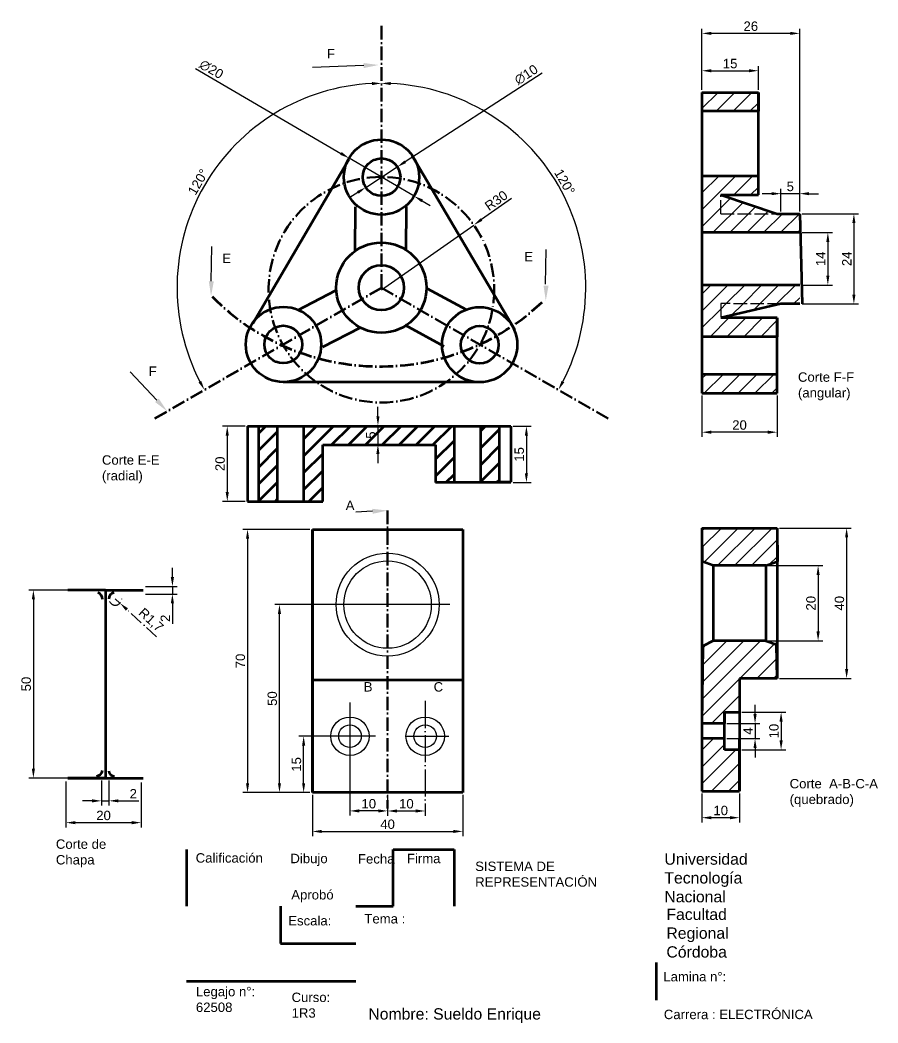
# Model space of a CAD drawing. Header units: millimetres. Extents: x 1128 to 1498, y 580 to 850.
# Drawn here: x 1269.6 to 1497.7, y 580.3 to 847 of the extents above; entities that cross this region are included whole.
import ezdxf

# ---------------------------------------------------------------- set-up
doc = ezdxf.new("R2010")
doc.units = ezdxf.units.MM
doc.header["$LTSCALE"] = 0.3
for name, pattern in [('ACAD_ISO02W100', [15, 12, -3]), ('ACAD_ISO04W100', [30, 24, -3, 0, -3]), ('ACAD_ISO10W100', [18, 12, -3, 0, -3])]:
    doc.linetypes.add(name, pattern=pattern)
doc.layers.get('Defpoints').update_dxf_attribs({"linetype": 'ACAD_ISO10W100'})
for name, color, linetype, lineweight, plot in [('cotas', 7, 'Continuous', 30, False), ('linea de raya larga y punto', 7, 'ACAD_ISO04W100', 30, False), ('linea discontinua', 7, 'ACAD_ISO02W100', 30, False), ('linea fina continua', 7, 'Continuous', 30, False), ('linea gruesa continua', 7, 'Continuous', 80, False), ('Nombres', 7, 'ACAD_ISO02W100', 30, False)]:
    doc.layers.add(name, color=color, linetype=linetype, lineweight=lineweight, plot=plot)
doc.layers.add('rayado', color=7, linetype='ACAD_ISO10W100', plot=False)
doc.styles.get("Standard").update_dxf_attribs({"font": 'arial.ttf'})
doc.dimstyles.new('ISO-25', dxfattribs={"dimtxt": 2.5, "dimasz": 2.5, "dimexe": 1.25, "dimexo": 0.625, "dimtad": 1, "dimtxsty": 'Standard', "dimcen": 2.5, "dimadec": 0, "dimazin": 0, "dimtfac": 1, "dimtmove": 0, "dimatfit": 3, "dimfxl": 1, "dimarcsym": 0})
pattern_1 = [(45, (1102.7096, 569.5876), (-2.245064, 2.245064), [])]

# ---------------------------------------------------------------- blocks, each defined once
blk = doc.blocks.new('*D151')
at = {"layer": 'cotas', "color": 0, "linetype": 'ByBlock', "lineweight": -2}
for p, q in [((1291.7, 695.43), (1271.9, 695.43)), ((1273.15, 692.93), (1273.15, 647.93)), ((1291.7, 645.43), (1271.9, 645.43))]:
    blk.add_line(p, q, dxfattribs=at)
at = {"layer": 'cotas', "color": 0, "linetype": 'ByBlock', "lineweight": 80}
for points in [[(1272.74, 692.93), (1273.57, 692.93), (1273.15, 695.43)], [(1272.74, 647.93), (1273.57, 647.93), (1273.15, 645.43)]]:
    blk.add_solid(points, dxfattribs=at)
at = {"layer": 'Defpoints', "color": 0, "linetype": 'ByBlock', "lineweight": 80}
for p in [(1292.33, 695.43), (1273.15, 645.43), (1292.33, 645.43)]:
    blk.add_point(p, dxfattribs=at)
at = {"layer": 'cotas', "color": 0, "linetype": 'ByBlock', "lineweight": 30, "insert": (1271.25, 670.43), "char_height": 2.5, "attachment_point": 5, "rotation": 90}
blk.add_mtext('50', dxfattribs=at)
blk = doc.blocks.new('*D132')
at = {"layer": 'cotas', "color": 0, "linetype": 'Continuous', "lineweight": -2}
for p, q in [((1281.82, 644.54), (1281.82, 632.32)), ((1301.81, 644.29), (1301.81, 632.32)), ((1284.32, 633.57), (1299.31, 633.57))]:
    blk.add_line(p, q, dxfattribs=at)
at = {"layer": 'cotas', "color": 0, "linetype": 'Continuous', "lineweight": 80}
for points in [[(1284.32, 633.99), (1284.32, 633.15), (1281.82, 633.57)], [(1299.31, 633.99), (1299.31, 633.15), (1301.81, 633.57)]]:
    blk.add_solid(points, dxfattribs=at)
at = {"layer": 'Defpoints', "color": 0, "linetype": 'Continuous', "lineweight": 80}
for p in [(1281.82, 645.16), (1301.81, 644.92), (1301.81, 633.57)]:
    blk.add_point(p, dxfattribs=at)
at = {"layer": 'cotas', "color": 0, "linetype": 'Continuous', "lineweight": 30, "insert": (1291.81, 635.47), "char_height": 2.5, "attachment_point": 5}
blk.add_mtext('20', dxfattribs=at)
blk = doc.blocks.new('*D133')
at = {"layer": 'cotas', "color": 0, "linetype": 'Continuous', "lineweight": -2}
for p, q in [((1310.11, 698.87), (1310.11, 701.37)), ((1303, 696.37), (1311.36, 696.37)), ((1310.11, 696.37), (1310.11, 694.37)), ((1303, 694.37), (1311.36, 694.37)), ((1310.11, 691.87), (1310.11, 686.47))]:
    blk.add_line(p, q, dxfattribs=at)
at = {"layer": 'cotas', "color": 0, "linetype": 'Continuous', "lineweight": 80}
for points in [[(1309.69, 698.87), (1310.53, 698.87), (1310.11, 696.37)], [(1309.69, 691.87), (1310.53, 691.87), (1310.11, 694.37)]]:
    blk.add_solid(points, dxfattribs=at)
at = {"layer": 'Defpoints', "color": 0, "linetype": 'Continuous', "lineweight": 80}
for p in [(1302.37, 696.37), (1302.37, 694.37), (1310.11, 694.37)]:
    blk.add_point(p, dxfattribs=at)
at = {"layer": 'cotas', "color": 0, "linetype": 'Continuous', "lineweight": 30, "insert": (1308.23, 687.92), "char_height": 2.5, "attachment_point": 5, "rotation": 90}
blk.add_mtext('2', dxfattribs=at)
blk = doc.blocks.new('*D134')
at = {"layer": 'cotas', "color": 0, "linetype": 'Continuous', "lineweight": -2}
for p, q in [((1291.25, 644.78), (1291.25, 638.12)), ((1293.25, 644.78), (1293.25, 638.12)), ((1288.75, 639.37), (1286.25, 639.37)), ((1291.25, 639.37), (1293.25, 639.37)), ((1295.75, 639.37), (1301.15, 639.37))]:
    blk.add_line(p, q, dxfattribs=at)
at = {"layer": 'cotas', "color": 0, "linetype": 'Continuous', "lineweight": 80}
for points in [[(1288.75, 639.78), (1288.75, 638.95), (1291.25, 639.37)], [(1295.75, 639.78), (1295.75, 638.95), (1293.25, 639.37)]]:
    blk.add_solid(points, dxfattribs=at)
at = {"layer": 'Defpoints', "color": 0, "linetype": 'Continuous', "lineweight": 80}
for p in [(1291.25, 645.4), (1293.25, 645.4), (1293.25, 639.37)]:
    blk.add_point(p, dxfattribs=at)
at = {"layer": 'cotas', "color": 0, "linetype": 'Continuous', "lineweight": 30, "insert": (1299.7, 641.25), "char_height": 2.5, "attachment_point": 5}
blk.add_mtext('2', dxfattribs=at)
blk = doc.blocks.new('*D152')
at = {"layer": 'cotas', "color": 0, "linetype": 'Continuous', "lineweight": -2}
blk.add_arc((1365.67, 775.82), 54.34, 332.6361, 87.3639, dxfattribs=at)
at = {"layer": 'cotas', "color": 0, "linetype": 'Continuous', "lineweight": 80}
for points in [[(1368.16, 829.69), (1368.18, 830.52), (1365.67, 830.16)], [(1414.3, 750.65), (1413.57, 751.04), (1412.73, 748.65)]]:
    blk.add_solid(points, dxfattribs=at)
at = {"layer": 'Defpoints', "color": 0, "linetype": 'Continuous', "lineweight": 80}
for p in [(1365.67, 845.82), (1419.19, 785.26), (1365.67, 775.82), (1365.67, 775.82), (1426.29, 740.82)]:
    blk.add_point(p, dxfattribs=at)
at = {"layer": 'cotas', "color": 0, "linetype": 'Continuous', "lineweight": 30, "insert": (1414.38, 803.94), "char_height": 2.5, "attachment_point": 5, "rotation": 300}
blk.add_mtext('120°', dxfattribs=at)
blk = doc.blocks.new('*D153')
at = {"layer": 'cotas', "color": 0, "linetype": 'Continuous', "lineweight": -2}
blk.add_arc((1365.67, 775.82), 54.33, 92.6366, 207.3634, dxfattribs=at)
at = {"layer": 'cotas', "color": 0, "linetype": 'Continuous', "lineweight": 80}
for points in [[(1363.16, 830.51), (1363.18, 829.68), (1365.67, 830.15)], [(1317.78, 751.05), (1317.05, 750.65), (1318.62, 748.66)]]:
    blk.add_solid(points, dxfattribs=at)
at = {"layer": 'Defpoints', "color": 0, "linetype": 'Continuous', "lineweight": 80}
for p in [(1365.67, 845.82), (1330.75, 817.44), (1365.67, 775.82), (1365.67, 775.82), (1305.05, 740.82)]:
    blk.add_point(p, dxfattribs=at)
at = {"layer": 'cotas', "color": 0, "linetype": 'Continuous', "lineweight": 30, "insert": (1316.97, 803.94), "char_height": 2.5, "attachment_point": 5, "rotation": 60}
blk.add_mtext('120°', dxfattribs=at)
blk = doc.blocks.new('*D154')
at = {"layer": 'cotas', "color": 0, "linetype": 'Continuous', "lineweight": -2}
for p, q in [((1400.24, 799.51), (1392.28, 793.93)), ((1365.67, 775.27), (1390.24, 792.49))]:
    blk.add_line(p, q, dxfattribs=at)
at = {"layer": 'cotas', "color": 0, "linetype": 'Continuous', "lineweight": 80}
blk.add_solid([(1392.04, 794.27), (1392.52, 793.59), (1390.24, 792.49)], dxfattribs=at)
at = {"layer": 'Defpoints', "color": 0, "linetype": 'Continuous', "lineweight": 80}
for p in [(1390.24, 792.49), (1365.67, 775.27)]:
    blk.add_point(p, dxfattribs=at)
at = {"layer": 'cotas', "color": 0, "linetype": 'Continuous', "lineweight": 30, "insert": (1396.19, 798.99), "char_height": 2.5, "attachment_point": 5, "rotation": 35.0304}
blk.add_mtext('R30', dxfattribs=at)
blk = doc.blocks.new('*D155')
at = {"layer": 'cotas', "color": 0, "linetype": 'Continuous', "lineweight": -2}
for p, q in [((1408.4, 832.85), (1372.01, 809.3)), ((1361.52, 802.5), (1369.91, 807.94)), ((1359.42, 801.15), (1357.32, 799.79))]:
    blk.add_line(p, q, dxfattribs=at)
at = {"layer": 'cotas', "color": 0, "linetype": 'Continuous', "lineweight": 80}
for points in [[(1371.78, 809.64), (1372.24, 808.95), (1369.91, 807.94)], [(1359.19, 801.5), (1359.64, 800.8), (1361.52, 802.5)]]:
    blk.add_solid(points, dxfattribs=at)
at = {"layer": 'Defpoints', "color": 0, "linetype": 'Continuous', "lineweight": 80}
for p in [(1369.91, 807.94), (1361.52, 802.5)]:
    blk.add_point(p, dxfattribs=at)
at = {"layer": 'cotas', "color": 0, "linetype": 'Continuous', "lineweight": 30, "insert": (1404.17, 832.45), "char_height": 2.5, "attachment_point": 5, "rotation": 32.909}
blk.add_mtext('∅10', dxfattribs=at)
blk = doc.blocks.new('*D156')
at = {"layer": 'cotas', "color": 0, "linetype": 'Continuous', "lineweight": -2}
for p, q in [((1316.23, 834.08), (1354.92, 811.52)), ((1374.35, 800.18), (1357.08, 810.26)), ((1376.51, 798.92), (1378.67, 797.66))]:
    blk.add_line(p, q, dxfattribs=at)
at = {"layer": 'cotas', "color": 0, "linetype": 'Continuous', "lineweight": 80}
for points in [[(1355.13, 811.88), (1354.71, 811.16), (1357.08, 810.26)], [(1376.72, 799.28), (1376.3, 798.56), (1374.35, 800.18)]]:
    blk.add_solid(points, dxfattribs=at)
at = {"layer": 'Defpoints', "color": 0, "linetype": 'Continuous', "lineweight": 80}
for p in [(1357.08, 810.26), (1374.35, 800.18)]:
    blk.add_point(p, dxfattribs=at)
at = {"layer": 'cotas', "color": 0, "linetype": 'Continuous', "lineweight": 30, "insert": (1320.48, 833.88), "char_height": 2.5, "attachment_point": 5, "rotation": 329.7456}
blk.add_mtext('∅20', dxfattribs=at)
blk = doc.blocks.new('*D157')
at = {"layer": 'cotas', "color": 0, "linetype": 'ACAD_ISO10W100', "lineweight": -2}
for p, q in [((1294.93, 693.1), (1296.18, 691.95)), ((1305.87, 682.99), (1298.01, 690.25))]:
    blk.add_line(p, q, dxfattribs=at)
blk.add_arc((1294.93, 693.1), 1.7, 204.3351, 359.3556, dxfattribs=at)
at = {"layer": 'cotas', "color": 0, "linetype": 'ACAD_ISO10W100', "lineweight": 80}
blk.add_solid([(1298.3, 690.56), (1297.73, 689.94), (1296.18, 691.95)], dxfattribs=at)
at = {"layer": 'Defpoints', "color": 0, "linetype": 'ACAD_ISO10W100', "lineweight": 80}
for p in [(1294.93, 693.1), (1296.18, 691.95)]:
    blk.add_point(p, dxfattribs=at)
at = {"layer": 'cotas', "color": 0, "linetype": 'ACAD_ISO10W100', "lineweight": 30, "insert": (1304.3, 687.34), "char_height": 2.5, "attachment_point": 5, "rotation": 317.2713}
blk.add_mtext('R1,7', dxfattribs=at)
blk = doc.blocks.new('*D158')
at = {"layer": 'cotas', "color": 0, "linetype": 'ByBlock', "lineweight": -2}
for p, q in [((1400.71, 738.99), (1405.48, 738.99)), ((1404.23, 736.49), (1404.23, 726.49)), ((1400.71, 723.99), (1405.48, 723.99))]:
    blk.add_line(p, q, dxfattribs=at)
at = {"layer": 'cotas', "color": 0, "linetype": 'ByBlock', "lineweight": 80}
for points in [[(1403.81, 736.49), (1404.64, 736.49), (1404.23, 738.99)], [(1403.81, 726.49), (1404.64, 726.49), (1404.23, 723.99)]]:
    blk.add_solid(points, dxfattribs=at)
at = {"layer": 'Defpoints', "color": 0, "linetype": 'ByBlock', "lineweight": 80}
for p in [(1400.08, 738.99), (1400.08, 723.99), (1404.23, 723.99)]:
    blk.add_point(p, dxfattribs=at)
at = {"layer": 'cotas', "color": 0, "linetype": 'ByBlock', "lineweight": 30, "insert": (1402.33, 731.49), "char_height": 2.5, "attachment_point": 5, "rotation": 90}
blk.add_mtext('15', dxfattribs=at)
blk = doc.blocks.new('*D159')
at = {"layer": 'cotas', "color": 0, "linetype": 'ByBlock', "lineweight": -2}
for p, q in [((1329.46, 738.99), (1323.45, 738.99)), ((1324.7, 736.49), (1324.7, 721.49)), ((1329.46, 718.99), (1323.45, 718.99))]:
    blk.add_line(p, q, dxfattribs=at)
at = {"layer": 'cotas', "color": 0, "linetype": 'ByBlock', "lineweight": 80}
for points in [[(1324.28, 736.49), (1325.11, 736.49), (1324.7, 738.99)], [(1324.28, 721.49), (1325.11, 721.49), (1324.7, 718.99)]]:
    blk.add_solid(points, dxfattribs=at)
at = {"layer": 'Defpoints', "color": 0, "linetype": 'ByBlock', "lineweight": 80}
for p in [(1330.08, 738.99), (1324.7, 718.99), (1330.08, 718.99)]:
    blk.add_point(p, dxfattribs=at)
at = {"layer": 'cotas', "color": 0, "linetype": 'ByBlock', "lineweight": 30, "insert": (1322.79, 728.99), "char_height": 2.5, "attachment_point": 5, "rotation": 90}
blk.add_mtext('20', dxfattribs=at)
blk = doc.blocks.new('*D135')
at = {"layer": 'cotas', "color": 0, "linetype": 'ByBlock', "lineweight": -2}
for p, q in [((1364.75, 741.63), (1364.75, 744.13)), ((1364.75, 739.13), (1364.75, 734.13)), ((1364.81, 739.13), (1366, 739.13)), ((1364.81, 734.13), (1366, 734.13)), ((1364.75, 731.63), (1364.75, 729.13))]:
    blk.add_line(p, q, dxfattribs=at)
at = {"layer": 'cotas', "color": 0, "linetype": 'ByBlock', "lineweight": 80}
for points in [[(1364.34, 741.63), (1365.17, 741.63), (1364.75, 739.13)], [(1364.34, 731.63), (1365.17, 731.63), (1364.75, 734.13)]]:
    blk.add_solid(points, dxfattribs=at)
at = {"layer": 'Defpoints', "color": 0, "linetype": 'ByBlock', "lineweight": 80}
for p in [(1364.18, 739.13), (1364.18, 734.13), (1364.75, 734.13)]:
    blk.add_point(p, dxfattribs=at)
at = {"layer": 'cotas', "color": 0, "linetype": 'ByBlock', "lineweight": 30, "insert": (1362.86, 736.63), "char_height": 2.5, "attachment_point": 5, "rotation": 90}
blk.add_mtext('5', dxfattribs=at)
blk = doc.blocks.new('*D160')
at = {"layer": 'cotas', "color": 0, "linetype": 'ByBlock', "lineweight": -2}
for p, q in [((1347.32, 640.94), (1347.32, 629.99)), ((1387.32, 640.94), (1387.32, 629.99)), ((1349.82, 631.24), (1384.82, 631.24))]:
    blk.add_line(p, q, dxfattribs=at)
at = {"layer": 'cotas', "color": 0, "linetype": 'ByBlock', "lineweight": 80}
for points in [[(1349.82, 631.65), (1349.82, 630.82), (1347.32, 631.24)], [(1384.82, 631.65), (1384.82, 630.82), (1387.32, 631.24)]]:
    blk.add_solid(points, dxfattribs=at)
at = {"layer": 'Defpoints', "color": 0, "linetype": 'ByBlock', "lineweight": 80}
for p in [(1347.32, 641.56), (1387.32, 641.56), (1387.32, 631.24)]:
    blk.add_point(p, dxfattribs=at)
at = {"layer": 'cotas', "color": 0, "linetype": 'ByBlock', "lineweight": 30, "insert": (1367.32, 633.14), "char_height": 2.5, "attachment_point": 5}
blk.add_mtext('40', dxfattribs=at)
blk = doc.blocks.new('*D161')
at = {"layer": 'cotas', "color": 0, "linetype": 'ByBlock', "lineweight": -2}
for p, q in [((1346.69, 711.56), (1328.84, 711.56)), ((1330.09, 709.06), (1330.09, 644.06)), ((1346.69, 641.56), (1328.84, 641.56))]:
    blk.add_line(p, q, dxfattribs=at)
at = {"layer": 'cotas', "color": 0, "linetype": 'ByBlock', "lineweight": 80}
for points in [[(1329.67, 709.06), (1330.51, 709.06), (1330.09, 711.56)], [(1329.67, 644.06), (1330.51, 644.06), (1330.09, 641.56)]]:
    blk.add_solid(points, dxfattribs=at)
at = {"layer": 'Defpoints', "color": 0, "linetype": 'ByBlock', "lineweight": 80}
for p in [(1347.32, 711.56), (1330.09, 641.56), (1347.32, 641.56)]:
    blk.add_point(p, dxfattribs=at)
at = {"layer": 'cotas', "color": 0, "linetype": 'ByBlock', "lineweight": 30, "insert": (1328.19, 676.56), "char_height": 2.5, "attachment_point": 5, "rotation": 90}
blk.add_mtext('70', dxfattribs=at)
blk = doc.blocks.new('*D136')
at = {"layer": 'cotas', "color": 0, "linetype": 'ByBlock', "lineweight": -2}
for p, q in [((1383.91, 691.56), (1337.33, 691.56)), ((1338.58, 644.06), (1338.58, 689.06)), ((1346.69, 641.56), (1337.33, 641.56))]:
    blk.add_line(p, q, dxfattribs=at)
at = {"layer": 'cotas', "color": 0, "linetype": 'ByBlock', "lineweight": 80}
for points in [[(1338.16, 689.06), (1338.99, 689.06), (1338.58, 691.56)], [(1338.16, 644.06), (1338.99, 644.06), (1338.58, 641.56)]]:
    blk.add_solid(points, dxfattribs=at)
at = {"layer": 'Defpoints', "color": 0, "linetype": 'ByBlock', "lineweight": 80}
for p in [(1338.58, 691.56), (1384.54, 691.56), (1347.32, 641.56)]:
    blk.add_point(p, dxfattribs=at)
at = {"layer": 'cotas', "color": 0, "linetype": 'ByBlock', "lineweight": 30, "insert": (1336.67, 666.56), "char_height": 2.5, "attachment_point": 5, "rotation": 90}
blk.add_mtext('50', dxfattribs=at)
blk = doc.blocks.new('*D137')
at = {"layer": 'cotas', "color": 0, "linetype": 'ByBlock', "lineweight": -2}
for p, q in [((1364.1, 656.56), (1343.75, 656.56)), ((1345, 644.06), (1345, 654.06)), ((1346.69, 641.56), (1343.75, 641.56))]:
    blk.add_line(p, q, dxfattribs=at)
at = {"layer": 'cotas', "color": 0, "linetype": 'ByBlock', "lineweight": 80}
for points in [[(1344.59, 654.06), (1345.42, 654.06), (1345, 656.56)], [(1344.59, 644.06), (1345.42, 644.06), (1345, 641.56)]]:
    blk.add_solid(points, dxfattribs=at)
at = {"layer": 'Defpoints', "color": 0, "linetype": 'ByBlock', "lineweight": 80}
for p in [(1345, 656.56), (1364.72, 656.56), (1347.32, 641.56)]:
    blk.add_point(p, dxfattribs=at)
at = {"layer": 'cotas', "color": 0, "linetype": 'ByBlock', "lineweight": 30, "insert": (1343.1, 649.06), "char_height": 2.5, "attachment_point": 5, "rotation": 90}
blk.add_mtext('15', dxfattribs=at)
blk = doc.blocks.new('*D162')
at = {"layer": 'cotas', "color": 0, "linetype": 'ByBlock', "lineweight": -2}
for p, q in [((1357.32, 665.53), (1357.32, 635.44)), ((1367.32, 640.94), (1367.32, 635.44)), ((1364.82, 636.69), (1359.82, 636.69))]:
    blk.add_line(p, q, dxfattribs=at)
at = {"layer": 'cotas', "color": 0, "linetype": 'ByBlock', "lineweight": 80}
for points in [[(1359.82, 637.11), (1359.82, 636.27), (1357.32, 636.69)], [(1364.82, 637.11), (1364.82, 636.27), (1367.32, 636.69)]]:
    blk.add_solid(points, dxfattribs=at)
at = {"layer": 'Defpoints', "color": 0, "linetype": 'ByBlock', "lineweight": 80}
for p in [(1357.32, 666.15), (1367.32, 641.56), (1357.32, 636.69)]:
    blk.add_point(p, dxfattribs=at)
at = {"layer": 'cotas', "color": 0, "linetype": 'ByBlock', "lineweight": 30, "insert": (1362.32, 638.59), "char_height": 2.5, "attachment_point": 5}
blk.add_mtext('10', dxfattribs=at)
blk = doc.blocks.new('*D163')
at = {"layer": 'cotas', "color": 0, "linetype": 'ACAD_ISO04W100', "lineweight": -2}
for p, q in [((1377.32, 665.94), (1377.32, 635.42)), ((1367.32, 640.94), (1367.32, 635.42)), ((1369.82, 636.67), (1374.82, 636.67))]:
    blk.add_line(p, q, dxfattribs=at)
at = {"layer": 'cotas', "color": 0, "linetype": 'ACAD_ISO04W100', "lineweight": 80}
for points in [[(1369.82, 637.09), (1369.82, 636.26), (1367.32, 636.67)], [(1374.82, 637.09), (1374.82, 636.26), (1377.32, 636.67)]]:
    blk.add_solid(points, dxfattribs=at)
at = {"layer": 'Defpoints', "color": 0, "linetype": 'ACAD_ISO04W100', "lineweight": 80}
for p in [(1377.32, 666.56), (1367.32, 641.56), (1377.32, 636.67)]:
    blk.add_point(p, dxfattribs=at)
at = {"layer": 'cotas', "color": 0, "linetype": 'ACAD_ISO04W100', "lineweight": 50, "insert": (1372.32, 638.58), "char_height": 2.5, "attachment_point": 5}
blk.add_mtext('10', dxfattribs=at)
blk = doc.blocks.new('*D164')
at = {"layer": 'cotas', "color": 0, "linetype": 'ByBlock', "lineweight": -2}
for p, q in [((1450.89, 828.39), (1450.89, 834.76)), ((1465.89, 828.39), (1465.89, 834.76)), ((1453.39, 833.51), (1463.39, 833.51))]:
    blk.add_line(p, q, dxfattribs=at)
at = {"layer": 'cotas', "color": 0, "linetype": 'ByBlock', "lineweight": 80}
for points in [[(1453.39, 833.93), (1453.39, 833.09), (1450.89, 833.51)], [(1463.39, 833.93), (1463.39, 833.09), (1465.89, 833.51)]]:
    blk.add_solid(points, dxfattribs=at)
at = {"layer": 'Defpoints', "color": 0, "linetype": 'ByBlock', "lineweight": 80}
for p in [(1465.89, 833.51), (1450.89, 827.77), (1465.89, 827.77)]:
    blk.add_point(p, dxfattribs=at)
at = {"layer": 'cotas', "color": 0, "linetype": 'ByBlock', "lineweight": 30, "insert": (1458.39, 835.41), "char_height": 2.5, "attachment_point": 5}
blk.add_mtext('15', dxfattribs=at)
blk = doc.blocks.new('*D138')
at = {"layer": 'cotas', "color": 0, "linetype": 'ByBlock', "lineweight": -2}
for p, q in [((1450.89, 829.02), (1450.89, 844.69)), ((1474.39, 843.44), (1453.39, 843.44)), ((1476.89, 796.12), (1476.89, 844.69))]:
    blk.add_line(p, q, dxfattribs=at)
at = {"layer": 'cotas', "color": 0, "linetype": 'ByBlock', "lineweight": 80}
for points in [[(1453.39, 843.86), (1453.39, 843.03), (1450.89, 843.44)], [(1474.39, 843.86), (1474.39, 843.03), (1476.89, 843.44)]]:
    blk.add_solid(points, dxfattribs=at)
at = {"layer": 'Defpoints', "color": 0, "linetype": 'ByBlock', "lineweight": 80}
for p in [(1450.89, 843.44), (1450.89, 828.39), (1476.89, 795.5)]:
    blk.add_point(p, dxfattribs=at)
at = {"layer": 'cotas', "color": 0, "linetype": 'ByBlock', "lineweight": 30, "insert": (1463.89, 845.34), "char_height": 2.5, "attachment_point": 5}
blk.add_mtext('26', dxfattribs=at)
blk = doc.blocks.new('*D165')
at = {"layer": 'cotas', "color": 0, "linetype": 'ByBlock', "lineweight": -2}
for p, q in [((1477.52, 795.5), (1492.54, 795.5)), ((1491.29, 793), (1491.29, 774)), ((1477.52, 771.5), (1492.54, 771.5))]:
    blk.add_line(p, q, dxfattribs=at)
at = {"layer": 'cotas', "color": 0, "linetype": 'ByBlock', "lineweight": 80}
for points in [[(1490.88, 793), (1491.71, 793), (1491.29, 795.5)], [(1490.88, 774), (1491.71, 774), (1491.29, 771.5)]]:
    blk.add_solid(points, dxfattribs=at)
at = {"layer": 'Defpoints', "color": 0, "linetype": 'ByBlock', "lineweight": 80}
for p in [(1476.89, 795.5), (1476.89, 771.5), (1491.29, 771.5)]:
    blk.add_point(p, dxfattribs=at)
at = {"layer": 'cotas', "color": 0, "linetype": 'ByBlock', "lineweight": 30, "insert": (1489.41, 783.5), "char_height": 2.5, "attachment_point": 5, "rotation": 90}
blk.add_mtext('24', dxfattribs=at)
blk = doc.blocks.new('*D166')
at = {"layer": 'cotas', "color": 0, "linetype": 'ByBlock', "lineweight": -2}
for p, q in [((1450.89, 747.14), (1450.89, 736.14)), ((1470.89, 747.14), (1470.89, 736.14)), ((1468.39, 737.39), (1453.39, 737.39))]:
    blk.add_line(p, q, dxfattribs=at)
at = {"layer": 'cotas', "color": 0, "linetype": 'ByBlock', "lineweight": 80}
for points in [[(1453.39, 737.81), (1453.39, 736.97), (1450.89, 737.39)], [(1468.39, 737.81), (1468.39, 736.97), (1470.89, 737.39)]]:
    blk.add_solid(points, dxfattribs=at)
at = {"layer": 'Defpoints', "color": 0, "linetype": 'ByBlock', "lineweight": 80}
for p in [(1450.89, 747.77), (1470.89, 747.77), (1450.89, 737.39)]:
    blk.add_point(p, dxfattribs=at)
at = {"layer": 'cotas', "color": 0, "linetype": 'ByBlock', "lineweight": 30, "insert": (1460.89, 739.29), "char_height": 2.5, "attachment_point": 5}
blk.add_mtext('20', dxfattribs=at)
blk = doc.blocks.new('*D167')
at = {"layer": 'cotas', "color": 0, "linetype": 'ByBlock', "lineweight": -2}
for p, q in [((1477.52, 790.5), (1485.62, 790.5)), ((1484.37, 788), (1484.37, 779)), ((1477.52, 776.5), (1485.62, 776.5))]:
    blk.add_line(p, q, dxfattribs=at)
at = {"layer": 'cotas', "color": 0, "linetype": 'ByBlock', "lineweight": 80}
for points in [[(1483.95, 788), (1484.78, 788), (1484.37, 790.5)], [(1483.95, 779), (1484.78, 779), (1484.37, 776.5)]]:
    blk.add_solid(points, dxfattribs=at)
at = {"layer": 'Defpoints', "color": 0, "linetype": 'ByBlock', "lineweight": 80}
for p in [(1476.89, 790.5), (1476.89, 776.5), (1484.37, 776.5)]:
    blk.add_point(p, dxfattribs=at)
at = {"layer": 'cotas', "color": 0, "linetype": 'ByBlock', "lineweight": 30, "insert": (1482.49, 783.5), "char_height": 2.5, "attachment_point": 5, "rotation": 90}
blk.add_mtext('14', dxfattribs=at)
blk = doc.blocks.new('*D168')
at = {"layer": 'cotas', "color": 0, "linetype": 'ByBlock', "lineweight": -2}
for p, q in [((1461.52, 662.92), (1473.19, 662.92)), ((1471.94, 660.42), (1471.94, 655.42)), ((1461.52, 652.92), (1473.19, 652.92))]:
    blk.add_line(p, q, dxfattribs=at)
at = {"layer": 'cotas', "color": 0, "linetype": 'ByBlock', "lineweight": 80}
for points in [[(1471.52, 660.42), (1472.36, 660.42), (1471.94, 662.92)], [(1471.52, 655.42), (1472.36, 655.42), (1471.94, 652.92)]]:
    blk.add_solid(points, dxfattribs=at)
at = {"layer": 'Defpoints', "color": 0, "linetype": 'ByBlock', "lineweight": 80}
for p in [(1460.89, 662.92), (1460.89, 652.92), (1471.94, 652.92)]:
    blk.add_point(p, dxfattribs=at)
at = {"layer": 'cotas', "color": 0, "linetype": 'ByBlock', "lineweight": 30, "insert": (1470.04, 657.92), "char_height": 2.5, "attachment_point": 5, "rotation": 90}
blk.add_mtext('10', dxfattribs=at)
blk = doc.blocks.new('*D169')
at = {"layer": 'cotas', "color": 0, "linetype": 'ByBlock', "lineweight": -2}
for p, q in [((1465.02, 662.42), (1465.02, 664.92)), ((1457.52, 659.92), (1466.27, 659.92)), ((1465.02, 659.92), (1465.02, 655.92)), ((1457.52, 655.92), (1466.27, 655.92)), ((1465.02, 653.42), (1465.02, 650.92))]:
    blk.add_line(p, q, dxfattribs=at)
at = {"layer": 'cotas', "color": 0, "linetype": 'ByBlock', "lineweight": 80}
for points in [[(1464.6, 662.42), (1465.43, 662.42), (1465.02, 659.92)], [(1464.6, 653.42), (1465.43, 653.42), (1465.02, 655.92)]]:
    blk.add_solid(points, dxfattribs=at)
at = {"layer": 'Defpoints', "color": 0, "linetype": 'ByBlock', "lineweight": 80}
for p in [(1456.89, 659.92), (1456.89, 655.92), (1465.02, 655.92)]:
    blk.add_point(p, dxfattribs=at)
at = {"layer": 'cotas', "color": 0, "linetype": 'ByBlock', "lineweight": 30, "insert": (1463.14, 657.92), "char_height": 2.5, "attachment_point": 5, "rotation": 90}
blk.add_mtext('4', dxfattribs=at)
blk = doc.blocks.new('*D170')
at = {"layer": 'cotas', "color": 0, "linetype": 'ByBlock', "lineweight": -2}
for p, q in [((1450.89, 641.29), (1450.89, 633.64)), ((1460.89, 641.29), (1460.89, 633.64)), ((1458.39, 634.89), (1453.39, 634.89))]:
    blk.add_line(p, q, dxfattribs=at)
at = {"layer": 'cotas', "color": 0, "linetype": 'ByBlock', "lineweight": 80}
for points in [[(1453.39, 635.3), (1453.39, 634.47), (1450.89, 634.89)], [(1458.39, 635.3), (1458.39, 634.47), (1460.89, 634.89)]]:
    blk.add_solid(points, dxfattribs=at)
at = {"layer": 'Defpoints', "color": 0, "linetype": 'ByBlock', "lineweight": 80}
for p in [(1450.89, 641.92), (1460.89, 641.92), (1450.89, 634.89)]:
    blk.add_point(p, dxfattribs=at)
at = {"layer": 'cotas', "color": 0, "linetype": 'ByBlock', "lineweight": 30, "insert": (1455.89, 636.79), "char_height": 2.5, "attachment_point": 5}
blk.add_mtext('10', dxfattribs=at)
blk = doc.blocks.new('*D171')
at = {"layer": 'cotas', "color": 0, "linetype": 'ByBlock', "lineweight": -2}
for p, q in [((1471.52, 711.92), (1490.61, 711.92)), ((1489.36, 709.42), (1489.36, 674.42)), ((1471.52, 671.92), (1490.61, 671.92))]:
    blk.add_line(p, q, dxfattribs=at)
at = {"layer": 'cotas', "color": 0, "linetype": 'ByBlock', "lineweight": 80}
for points in [[(1488.95, 709.42), (1489.78, 709.42), (1489.36, 711.92)], [(1488.95, 674.42), (1489.78, 674.42), (1489.36, 671.92)]]:
    blk.add_solid(points, dxfattribs=at)
at = {"layer": 'Defpoints', "color": 0, "linetype": 'ByBlock', "lineweight": 80}
for p in [(1470.89, 711.92), (1470.89, 671.92), (1489.36, 671.92)]:
    blk.add_point(p, dxfattribs=at)
at = {"layer": 'cotas', "color": 0, "linetype": 'ByBlock', "lineweight": 30, "insert": (1487.46, 691.92), "char_height": 2.5, "attachment_point": 5, "rotation": 90}
blk.add_mtext('40', dxfattribs=at)
blk = doc.blocks.new('*D172')
at = {"layer": 'cotas', "color": 0, "linetype": 'ByBlock', "lineweight": -2}
for p, q in [((1468.52, 701.92), (1483.03, 701.92)), ((1481.78, 699.42), (1481.78, 684.42)), ((1468.52, 681.92), (1483.03, 681.92))]:
    blk.add_line(p, q, dxfattribs=at)
at = {"layer": 'cotas', "color": 0, "linetype": 'ByBlock', "lineweight": 80}
for points in [[(1481.36, 699.42), (1482.2, 699.42), (1481.78, 701.92)], [(1481.36, 684.42), (1482.2, 684.42), (1481.78, 681.92)]]:
    blk.add_solid(points, dxfattribs=at)
at = {"layer": 'Defpoints', "color": 0, "linetype": 'ByBlock', "lineweight": 80}
for p in [(1467.89, 701.92), (1467.89, 681.92), (1481.78, 681.92)]:
    blk.add_point(p, dxfattribs=at)
at = {"layer": 'cotas', "color": 0, "linetype": 'ByBlock', "lineweight": 30, "insert": (1479.88, 691.92), "char_height": 2.5, "attachment_point": 5, "rotation": 90}
blk.add_mtext('20', dxfattribs=at)
blk = doc.blocks.new('*D139')
at = {"layer": 'cotas', "color": 0, "linetype": 'ByBlock', "lineweight": -2}
for p, q in [((1469.39, 800.82), (1466.89, 800.82)), ((1471.89, 796.12), (1471.89, 802.07)), ((1476.89, 800.82), (1471.89, 800.82)), ((1476.89, 796.12), (1476.89, 802.07)), ((1479.39, 800.82), (1481.89, 800.82))]:
    blk.add_line(p, q, dxfattribs=at)
at = {"layer": 'cotas', "color": 0, "linetype": 'ByBlock', "lineweight": 80}
for points in [[(1469.39, 801.24), (1469.39, 800.41), (1471.89, 800.82)], [(1479.39, 801.24), (1479.39, 800.41), (1476.89, 800.82)]]:
    blk.add_solid(points, dxfattribs=at)
at = {"layer": 'Defpoints', "color": 0, "linetype": 'ByBlock', "lineweight": 80}
for p in [(1471.89, 800.82), (1471.89, 795.5), (1476.89, 795.5)]:
    blk.add_point(p, dxfattribs=at)
at = {"layer": 'cotas', "color": 0, "linetype": 'ByBlock', "lineweight": 30, "insert": (1474.39, 802.72), "char_height": 2.5, "attachment_point": 5}
blk.add_mtext('5', dxfattribs=at)

msp = doc.modelspace()

# ---------------------------------------------------------------- hatches: boundary and pattern name
at = {"layer": 'rayado', "linetype": 'ByBlock', "lineweight": 30}
h = msp.add_hatch(dxfattribs=at)
h.set_pattern_fill('ANSI31', color=256, style=0)
h.set_pattern_definition(pattern_1)
h.paths.add_polyline_path([(1465.892, 827.765), (1450.892, 827.765), (1450.892, 822.765), (1465.892, 822.765)])
h = msp.add_hatch(dxfattribs=at)
h.set_pattern_fill('ANSI31', color=256, style=0)
h.set_pattern_definition(pattern_1)
h.paths.add_polyline_path([(1476.892, 795.498), (1470.892, 795.498), (1455.892, 795.498), (1455.892, 800.498), (1465.892, 800.498), (1465.892, 805.498), (1450.892, 805.498), (1450.892, 790.498), (1476.892, 790.498)])
h.paths.add_polyline_path([(1455.892, 800.498), (1455.892, 795.498), (1470.892, 795.498)], flags=17)
h = msp.add_hatch(dxfattribs=at)
h.set_pattern_fill('ANSI31', color=256, style=0)
h.set_pattern_definition(pattern_1)
h.paths.add_polyline_path([(1455.892, 771.589), (1471.892, 771.498), (1476.892, 771.498), (1476.892, 776.498), (1450.892, 776.498), (1450.892, 762.765), (1470.892, 762.765), (1470.892, 767.765), (1455.892, 767.765)])
h = msp.add_hatch(dxfattribs=at)
h.set_pattern_fill('ANSI31', color=256, style=0)
h.set_pattern_definition(pattern_1)
h.paths.add_polyline_path([(1471.892, 771.498), (1455.892, 771.589), (1455.892, 767.765)])
h = msp.add_hatch(dxfattribs=at)
h.set_pattern_fill('ANSI31', color=256, style=0)
h.set_pattern_definition(pattern_1)
h.paths.add_polyline_path([(1470.892, 752.765), (1450.892, 752.765), (1450.892, 747.765), (1470.892, 747.765)])
at = {"layer": 'rayado', "linetype": 'ByBlock', "lineweight": 80}
h = msp.add_hatch(dxfattribs=at)
h.set_pattern_fill('ANSI31', color=256, style=0)
h.set_pattern_definition(pattern_1)
h.paths.add_polyline_path([(1338.083, 738.992), (1333.083, 738.992), (1333.083, 718.992), (1338.083, 718.992)])
h = msp.add_hatch(dxfattribs=at)
h.set_pattern_fill('ANSI31', color=256, style=0)
h.set_pattern_definition(pattern_1)
h.paths.add_polyline_path([(1385.083, 738.992), (1345.083, 738.992), (1345.083, 718.992), (1348.083, 718.992), (1350.083, 718.992), (1350.083, 733.992), (1380.083, 733.992), (1380.083, 724.092), (1385.083, 724.092)])
h = msp.add_hatch(dxfattribs=at)
h.set_pattern_fill('ANSI31', color=256, style=0)
h.set_pattern_definition(pattern_1)
h.paths.add_polyline_path([(1397.083, 738.992), (1392.083, 738.992), (1392.083, 724.092), (1397.083, 724.092)])
at = {"layer": 'rayado', "linetype": 'ByBlock', "lineweight": 30}
h = msp.add_hatch(dxfattribs=at)
h.set_pattern_fill('ANSI31', color=256, style=0)
h.set_pattern_definition(pattern_1)
h.paths.add_polyline_path([(1470.892, 711.919), (1450.892, 711.919), (1450.986, 703.054), (1453.852, 701.919), (1467.892, 701.919), (1470.892, 703.018)])
h = msp.add_hatch(dxfattribs=at)
h.set_pattern_fill('ANSI31', color=256, style=0)
h.set_pattern_definition(pattern_1)
h.paths.add_polyline_path([(1460.892, 671.919), (1470.892, 671.919), (1470.736, 680.952), (1467.892, 681.919), (1453.852, 681.919), (1451.105, 680.52), (1450.892, 659.919), (1456.892, 659.919), (1456.892, 662.919), (1460.892, 662.919)])
h = msp.add_hatch(dxfattribs=at)
h.set_pattern_fill('ANSI31', color=256, style=0)
h.set_pattern_definition(pattern_1)
h.paths.add_polyline_path([(1460.892, 652.919), (1456.892, 652.919), (1456.892, 655.919), (1450.892, 655.919), (1450.892, 641.919), (1460.892, 641.919)])

# ---------------------------------------------------------------- linework, layer by layer
at = {"layer": 'Defpoints', "linetype": 'ByBlock', "lineweight": 100}
for p, q in [((1313.849, 626.409), (1313.849, 611.409)), ((1368.849, 611.409), (1368.849, 626.409)), ((1368.849, 626.409), (1385.064, 626.409)), ((1385.064, 626.409), (1385.064, 611.409)), ((1338.849, 611.409), (1338.849, 601.409)), ((1358.849, 611.409), (1368.849, 611.409)), ((1338.849, 601.409), (1358.849, 601.409)), ((1438.849, 586.409), (1438.849, 596.409)), ((1313.849, 591.409), (1358.849, 591.409))]:
    msp.add_line(p, q, dxfattribs=at)
at = {"layer": 'Defpoints', "linetype": 'ByBlock', "lineweight": 50}
msp.add_line((1358.849, 591.409), (1358.849, 591.409), dxfattribs=at)
at = {"layer": 'linea de raya larga y punto', "linetype": 'ACAD_ISO10W100', "lineweight": 50}
for p, q in [((1365.671, 775.823), (1365.671, 845.823)), ((1365.671, 775.823), (1426.293, 740.823)), ((1367.319, 716.56), (1367.319, 637.304))]:
    msp.add_line(p, q, dxfattribs=at)
at = {"layer": 'linea de raya larga y punto', "linetype": 'ACAD_ISO10W100', "lineweight": 70}
msp.add_line((1365.671, 775.823), (1305.049, 740.823), dxfattribs=at)
at = {"layer": 'linea de raya larga y punto', "linetype": 'ACAD_ISO10W100', "lineweight": 50}
msp.add_circle((1365.671, 775.274), 30, dxfattribs=at)
at = {"layer": 'linea de raya larga y punto', "linetype": 'ACAD_ISO10W100', "lineweight": 70}
msp.add_arc((1365.305, 817.761), 62.879, 224.79208, 313.74373, dxfattribs=at)
at = {"layer": 'linea discontinua', "linetype": 'ACAD_ISO02W100', "lineweight": 30}
for p, q in [((1455.892, 795.498), (1455.892, 800.498)), ((1455.892, 795.498), (1470.892, 795.498)), ((1471.892, 771.498), (1455.892, 771.589)), ((1455.892, 771.589), (1455.892, 767.765))]:
    msp.add_line(p, q, dxfattribs=at)
at = {"layer": 'linea fina continua', "linetype": 'ByBlock', "lineweight": 30}
msp.add_line((1372.351, 656.56), (1383.563, 656.56), dxfattribs=at)
at = {"layer": 'linea fina continua', "linetype": 'ByBlock', "lineweight": -2}
for points in [[(1360.975, 834.889), (1347.373, 834.36)], [(1320.456, 777.546), (1320.616, 786.788)], [(1409.302, 776.768), (1409.462, 786.01)], [(1305.998, 745.875), (1298.903, 753.456)], [(1363.324, 716.356), (1358.841, 716.126)]]:
    msp.add_lwpolyline(points, dxfattribs=at)
at = {"layer": 'linea fina continua', "linetype": 'ByBlock', "lineweight": 30}
for centre, radius in [((1367.319, 691.56), 13.69), ((1367.319, 691.56), 11.629), ((1357.319, 656.56), 5.105), ((1357.319, 656.56), 5.105), ((1377.319, 656.56), 5.105), ((1357.319, 656.56), 3), ((1377.319, 656.56), 3)]:
    msp.add_circle(centre, radius, dxfattribs=at)
msp.add_solid([(1363.29, 717.022), (1367.319, 716.56), (1363.358, 715.69)], dxfattribs=at)
at = {"layer": 'linea gruesa continua', "linetype": 'ByBlock', "lineweight": 80}
for p, q in [((1450.892, 827.765), (1450.892, 747.765)), ((1450.892, 827.765), (1465.892, 827.765)), ((1465.892, 800.498), (1465.892, 827.765)), ((1465.892, 827.765), (1465.892, 822.765)), ((1465.892, 822.765), (1450.908, 822.765)), ((1465.892, 805.498), (1450.626, 805.498)), ((1465.892, 800.498), (1465.892, 805.498)), ((1455.892, 800.498), (1465.892, 800.498)), ((1455.892, 800.498), (1470.892, 795.498)), ((1372.273, 797.432), (1372.187, 785.629)), ((1358.724, 797.343), (1358.638, 785.541)), ((1470.892, 795.498), (1476.892, 795.498)), ((1476.892, 795.498), (1477.517, 771.498)), ((1476.892, 790.498), (1450.773, 790.498)), ((1476.892, 776.498), (1450.881, 776.498)), ((1343.431, 769.863), (1353.479, 775.052)), ((1377.865, 775.614), (1388.239, 769.986)), ((1471.892, 771.498), (1455.892, 767.765)), ((1476.892, 771.498), (1471.892, 771.498)), ((1371.882, 765.941), (1382.256, 760.312)), ((1470.892, 767.765), (1455.892, 767.765)), ((1470.892, 747.765), (1470.892, 767.765)), ((1470.892, 767.765), (1470.892, 762.765)), ((1350.085, 760.068), (1360.134, 765.257)), ((1470.892, 762.765), (1450.914, 762.765)), ((1470.892, 752.765), (1450.964, 752.765)), ((1470.892, 747.765), (1470.892, 752.765)), ((1450.892, 747.765), (1470.892, 747.765)), ((1330.083, 738.992), (1330.083, 718.992)), ((1330.083, 738.992), (1400.083, 738.992)), ((1333.083, 718.992), (1333.083, 738.976)), ((1338.083, 718.992), (1338.083, 738.947)), ((1345.083, 718.992), (1345.083, 738.984)), ((1385.083, 724.092), (1385.083, 739.031)), ((1392.083, 724.092), (1392.083, 739.031)), ((1397.083, 724.092), (1397.083, 739.031)), ((1400.083, 738.992), (1400.083, 724.092)), ((1350.083, 718.992), (1350.083, 733.992)), ((1350.083, 733.992), (1380.083, 733.992)), ((1380.083, 733.992), (1380.083, 723.992)), ((1380.083, 724.092), (1400.083, 724.092)), ((1380.083, 724.092), (1385.083, 724.092)), ((1385.083, 724.092), (1392.083, 724.092)), ((1400.083, 724.092), (1397.083, 724.092)), ((1330.083, 718.992), (1333.083, 718.992)), ((1330.083, 718.992), (1350.083, 718.992)), ((1333.083, 718.992), (1338.083, 718.992)), ((1338.083, 718.992), (1348.083, 718.992)), ((1338.083, 718.992), (1345.083, 718.992)), ((1347.319, 711.56), (1367.319, 711.56)), ((1450.892, 711.919), (1450.892, 641.919)), ((1450.892, 711.919), (1470.892, 711.919)), ((1450.892, 711.919), (1450.986, 703.054)), ((1470.892, 711.919), (1470.892, 671.919)), ((1470.892, 711.919), (1470.892, 701.919)), ((1470.892, 711.919), (1470.974, 703.048)), ((1453.852, 701.919), (1450.986, 703.054)), ((1467.892, 701.919), (1453.852, 701.919)), ((1453.852, 701.919), (1453.852, 681.919)), ((1467.892, 701.919), (1470.974, 703.048)), ((1467.892, 701.919), (1467.892, 681.919)), ((1451.105, 680.52), (1450.892, 659.919)), ((1453.852, 681.919), (1451.105, 680.52)), ((1467.892, 681.919), (1453.852, 681.919)), ((1467.892, 681.919), (1470.736, 680.952)), ((1470.892, 671.919), (1470.736, 680.952)), ((1470.892, 671.919), (1470.892, 681.919)), ((1347.319, 671.56), (1387.319, 671.56)), ((1470.892, 671.919), (1460.892, 671.919)), ((1460.892, 671.919), (1460.892, 641.919)), ((1456.892, 652.919), (1456.892, 662.919)), ((1456.892, 662.919), (1460.917, 662.919)), ((1456.892, 662.919), (1456.892, 659.919)), ((1456.892, 659.919), (1450.854, 659.919)), ((1456.892, 655.919), (1450.826, 655.919)), ((1456.892, 652.919), (1456.892, 655.919)), ((1460.892, 641.919), (1460.892, 655.919)), ((1460.892, 655.919), (1460.892, 652.919)), ((1460.892, 652.919), (1456.892, 652.919)), ((1450.892, 641.919), (1460.892, 641.919))]:
    msp.add_line(p, q, dxfattribs=at)
at = {"layer": 'linea gruesa continua', "linetype": 'Continuous', "lineweight": 80}
for p, q in [((1373.734, 811.096), (1401.19, 764.594)), ((1357.021, 809.903), (1331.474, 766.263)), ((1339.592, 750.762), (1392.118, 750.762)), ((1347.319, 711.56), (1347.319, 641.56)), ((1347.319, 641.56), (1347.319, 711.56)), ((1347.319, 711.56), (1387.319, 711.56)), ((1387.319, 711.56), (1387.319, 641.56)), ((1387.319, 641.56), (1347.319, 641.56))]:
    msp.add_line(p, q, dxfattribs=at)
at = {"layer": 'linea gruesa continua', "linetype": 'ByBlock', "lineweight": 200}
for p, q in [((1292.329, 695.425), (1282.329, 695.425)), ((1292.329, 695.425), (1292.329, 645.425)), ((1292.329, 695.425), (1292.329, 695.425)), ((1292.329, 695.425), (1302.329, 695.425)), ((1292.329, 645.425), (1282.329, 645.425)), ((1282.329, 645.425), (1292.329, 645.425)), ((1292.329, 645.425), (1302.329, 645.425))]:
    msp.add_line(p, q, dxfattribs=at)
at = {"layer": 'linea gruesa continua', "linetype": 'Continuous', "lineweight": 80}
for centre, radius in [((1365.714, 805.22), 10), ((1365.714, 805.22), 5), ((1365.671, 775.823), 12), ((1365.671, 775.823), 6), ((1339.646, 760.733), 10), ((1391.804, 760.664), 10), ((1339.594, 760.733), 5), ((1391.804, 760.664), 5)]:
    msp.add_circle(centre, radius, dxfattribs=at)
at = {"layer": 'linea gruesa continua', "linetype": 'ByBlock', "lineweight": 100}
for centre, start, end in [((1289.821, 693.07), 354.74409, 75.52874), ((1294.926, 693.101), 102.50832, 183.29297), ((1289.878, 647.671), 270.58074, 351.36538), ((1294.863, 647.55), 185.69259, 266.47724)]:
    msp.add_arc(centre, 1.702, start, end, dxfattribs=at)
at = {"layer": 'Nombres', "linetype": 'Continuous', "lineweight": 50}
msp.add_arc((1339.589, 760.618), 0.029, 270.22554, 89.77446, dxfattribs=at)
at = {"layer": 'Nombres', "linetype": 'ByBlock', "lineweight": 30}
for points in [[(1360.949, 835.555), (1364.972, 835.044), (1361.001, 834.223)], [(1321.123, 777.534), (1320.387, 773.546), (1319.79, 777.557)], [(1410.114, 776.323), (1409.379, 772.336), (1408.781, 776.346)], [(1306.485, 746.33), (1308.731, 742.954), (1305.511, 745.419)]]:
    msp.add_solid(points, dxfattribs=at)

# ---------------------------------------------------------------- texts
at = {"layer": 'Defpoints', "linetype": 'ByBlock', "lineweight": 100, "attachment_point": 1}
for s, width, heights, insert, char_height in [('Calificación', 25.53893, [14.034], (1316.308, 625.443), 2.5), ('Fecha', 10, [0], (1359.456, 625.197), 2.5), ('  Firma', 16.21503, [0], (1370.53, 625.289), 2.5), ('Universidad \\PTecnología\\PNacional', 70.64728, [0], (1440.913, 625.386), 3), ('SISTEMA DE \\PREPRESENTACIÓN', 53.78497, [7.383], (1390.612, 623.212), 2.5), ('\\P\\P    Aprobó', 20, [16.855], (1337.837, 623.984), 2.5), ('Facultad \\PRegional \\PCórdoba ', 31.3645, [0], (1441.449, 610.703), 3), ('Escala:', 20, [0], (1340.916, 608.747), 2.5), ('Tema :', 16.94463, [0], (1361.161, 609.268), 2.5), ('Lamina n°:', 18.6119, [0], (1440.633, 593.868), 2.5), ('Legajo n°:\\P62508', 25, [0], (1316.361, 589.9), 2.5), ('Curso: \\P1R3', 20, [0], (1341.8, 588.377), 2.5), ('Nombre: Sueldo Enrique', 80, [0], (1362.206, 584.218), 3), ('Carrera : ELECTRÓNICA', 70.64728, [0], (1440.762, 583.822), 2.5)]:
    msp.add_mtext_dynamic_manual_height_columns(s, width=width, gutter_width=12.5, heights=heights, dxfattribs=dict(at, insert=insert, char_height=char_height))
at = {"layer": 'Defpoints', "linetype": 'ByBlock', "lineweight": 100}
note = msp.add_mtext_dynamic_manual_height_columns('  Dibujo   ', width=20, gutter_width=12.5, heights=[4.49, 0], dxfattribs=dict(at, insert=(1339.547, 625.294), char_height=2.5, attachment_point=1))
for column, words in zip(note.columns.linked_columns, ['^I\\P\\P']):
    column.text = words
at = {"layer": 'Nombres', "linetype": 'ByBlock', "lineweight": 80, "char_height": 2.5, "attachment_point": 1}
for s, width, insert in [('F', 9.57128, (1351.199, 839.289)), ('F', 9.57128, (1303.804, 754.867)), ('Corte E-E\\P(radial)', 28.33157, (1291.377, 731.254))]:
    msp.add_mtext_dynamic_manual_height_columns(s, width=width, gutter_width=12.5, heights=[0], dxfattribs=dict(at, insert=insert))
at = {"layer": 'Nombres', "linetype": 'ACAD_ISO10W100', "lineweight": 50, "char_height": 2.5, "attachment_point": 1}
for s, width, insert in [('E', 4.31156, (1323.364, 784.893)), ('E', 4.31156, (1403.653, 785.355)), ('Corte de \\PChapa ', 26.51872, (1279.132, 629.118))]:
    msp.add_mtext_dynamic_manual_height_columns(s, width=width, gutter_width=12.5, heights=[0], dxfattribs=dict(at, insert=insert))
at = {"layer": 'Nombres', "linetype": 'ByBlock', "lineweight": 30, "char_height": 2.5, "attachment_point": 1}
for s, width, insert in [('Corte F-F\\P(angular)', 27.99496, (1476.425, 753.304)), ('B', 20, (1360.983, 670.94)), ('C', 8.6952, (1379.57, 670.927)), ('Corte  A-B-C-A\\P(quebrado)', 29.48557, (1474.216, 645.186))]:
    msp.add_mtext_dynamic_manual_height_columns(s, width=width, gutter_width=12.5, heights=[0], dxfattribs=dict(at, insert=insert))
at = {"layer": 'Nombres', "linetype": 'ACAD_ISO04W100', "lineweight": 100, "insert": (1356.186, 719.199), "char_height": 2.5, "attachment_point": 1}
msp.add_mtext_dynamic_manual_height_columns('A', width=12.879, gutter_width=12.5, heights=[0], dxfattribs=at)

# ---------------------------------------------------------------- dimensions: what is measured, and where the dimension line sits
at = {"layer": 'cotas', "linetype": 'Continuous', "lineweight": 30}
for base, line1, line2, picture, middle in [((1330.747, 817.443), ((1365.671, 775.823), (1305.049, 740.823)), ((1365.671, 775.823), (1365.671, 845.823)), '*D153', (1316.971, 803.939)), ((1419.187, 785.259), ((1365.671, 775.823), (1365.671, 845.823)), ((1365.671, 775.823), (1426.293, 740.823)), '*D152', (1414.379, 803.944))]:
    dim = msp.add_angular_dim_2l(base=base, line1=line1, line2=line2, dimstyle='ISO-25', dxfattribs=at)
    dim.commit()
    dim.dimension.update_dxf_attribs({"geometry": picture, "text_midpoint": middle})
at = {"layer": 'cotas', "linetype": 'ByBlock', "lineweight": 30}
for base, p1, p2, picture, middle in [((1450.892, 843.443), (1476.892, 795.498), (1450.892, 828.39), '*D138', (1463.892, 845.345)), ((1465.892, 833.512), (1450.892, 827.765), (1465.892, 827.765), '*D164', (1458.392, 835.413)), ((1450.892, 737.39), (1470.892, 747.765), (1450.892, 747.765), '*D166', (1460.892, 739.291)), ((1357.319, 636.691), (1367.319, 641.56), (1357.319, 666.154), '*D162', (1362.319, 638.592)), ((1387.319, 631.236), (1347.319, 641.56), (1387.319, 641.56), '*D160', (1367.319, 633.137)), ((1450.892, 634.885), (1460.892, 641.919), (1450.892, 641.919), '*D170', (1455.892, 636.787))]:
    dim = msp.add_linear_dim(base=base, p1=p1, p2=p2, dimstyle='ISO-25', dxfattribs=at)
    dim.commit()
    dim.dimension.update_dxf_attribs({"geometry": picture, "text_midpoint": middle})
at = {"layer": 'cotas', "linetype": 'Continuous', "lineweight": 30}
for p1, p2, picture, middle in [((1374.352, 800.182), (1357.076, 810.259), '*D156', (1319.491, 832.181)), ((1361.517, 802.504), (1369.912, 807.937), '*D155', (1405.237, 830.797))]:
    dim = msp.add_diameter_dim_2p(p1=p1, p2=p2, dimstyle='ISO-25', dxfattribs=at)
    dim.commit()
    dim.dimension.update_dxf_attribs({"geometry": picture, "text_midpoint": middle, "dimtype": 163})
at = {"layer": 'cotas', "linetype": 'ByBlock', "lineweight": 30}
dim = msp.add_aligned_dim(p1=(1476.892, 795.498), p2=(1471.892, 795.498), distance=-5.325, dimstyle='ISO-25', dxfattribs=at)
dim.commit()
dim.dimension.update_dxf_attribs({"geometry": '*D139', "text_midpoint": (1474.392, 802.719)})
at = {"layer": 'cotas', "linetype": 'Continuous', "lineweight": 30}
dim = msp.add_radius_dim(center=(1365.671, 775.274), mpoint=(1390.236, 792.494), dimstyle='ISO-25', dxfattribs=at)
dim.commit()
dim.dimension.update_dxf_attribs({"geometry": '*D154', "text_midpoint": (1396.193, 798.993)})
at = {"layer": 'cotas', "linetype": 'ByBlock', "lineweight": 30}
for base, p1, p2, picture, middle in [((1491.293, 771.498), (1476.892, 795.498), (1476.892, 771.498), '*D165', (1489.413, 783.498)), ((1484.368, 776.498), (1476.892, 790.498), (1476.892, 776.498), '*D167', (1482.488, 783.498)), ((1364.753, 734.13), (1364.18, 739.13), (1364.18, 734.13), '*D135', (1362.857, 736.63)), ((1324.696, 718.992), (1330.083, 738.992), (1330.083, 718.992), '*D159', (1322.795, 728.992)), ((1404.227, 723.992), (1400.083, 738.992), (1400.083, 723.992), '*D158', (1402.326, 731.492)), ((1330.091, 641.56), (1347.319, 711.56), (1347.319, 641.56), '*D161', (1328.189, 676.56)), ((1489.362, 671.919), (1470.892, 711.919), (1470.892, 671.919), '*D171', (1487.46, 691.919)), ((1481.779, 681.919), (1467.892, 701.919), (1467.892, 681.919), '*D172', (1479.878, 691.919)), ((1273.153, 645.425), (1292.329, 695.425), (1292.329, 645.425), '*D151', (1271.251, 670.425)), ((1338.576, 691.56), (1347.319, 641.56), (1384.536, 691.56), '*D136', (1336.675, 666.56)), ((1465.018, 655.919), (1456.892, 659.919), (1456.892, 655.919), '*D169', (1463.143, 657.919)), ((1471.942, 652.919), (1460.892, 662.919), (1460.892, 652.919), '*D168', (1470.04, 657.919)), ((1345.004, 656.56), (1347.319, 641.56), (1364.72, 656.56), '*D137', (1343.102, 649.06))]:
    dim = msp.add_linear_dim(base=base, p1=p1, p2=p2, angle=90, dimstyle='ISO-25', dxfattribs=at)
    dim.commit()
    dim.dimension.update_dxf_attribs({"geometry": picture, "text_midpoint": middle})
at = {"layer": 'cotas', "linetype": 'Continuous', "lineweight": 30}
dim = msp.add_linear_dim(base=(1310.111, 694.374), p1=(1302.372, 696.374), p2=(1302.372, 694.374), angle=90, dimstyle='ISO-25', dxfattribs=at)
dim.commit()
dim.dimension.update_dxf_attribs({"geometry": '*D133', "text_midpoint": (1308.231, 687.921)})
at = {"layer": 'cotas', "linetype": 'ACAD_ISO10W100', "lineweight": 30}
dim = msp.add_radius_dim(center=(1294.926, 693.101), mpoint=(1296.176, 691.946), dimstyle='ISO-25', dxfattribs=at)
dim.commit()
dim.dimension.update_dxf_attribs({"geometry": '*D157', "text_midpoint": (1304.302, 687.336)})
at = {"layer": 'cotas', "linetype": 'ACAD_ISO04W100', "lineweight": 50}
dim = msp.add_linear_dim(base=(1377.319, 636.674), p1=(1367.319, 641.56), p2=(1377.319, 666.56), dimstyle='ISO-25', dxfattribs=at)
dim.commit()
dim.dimension.update_dxf_attribs({"geometry": '*D163', "text_midpoint": (1372.319, 638.575)})
at = {"layer": 'cotas', "linetype": 'Continuous', "lineweight": 30}
for base, p1, p2, picture, middle in [((1293.248, 639.366), (1291.248, 645.405), (1293.248, 645.405), '*D134', (1299.701, 641.246)), ((1301.814, 633.568), (1281.816, 645.163), (1301.814, 644.92), '*D132', (1291.815, 635.47))]:
    dim = msp.add_linear_dim(base=base, p1=p1, p2=p2, dimstyle='ISO-25', dxfattribs=at)
    dim.commit()
    dim.dimension.update_dxf_attribs({"geometry": picture, "text_midpoint": middle})

doc.saveas('drawing.dxf')
